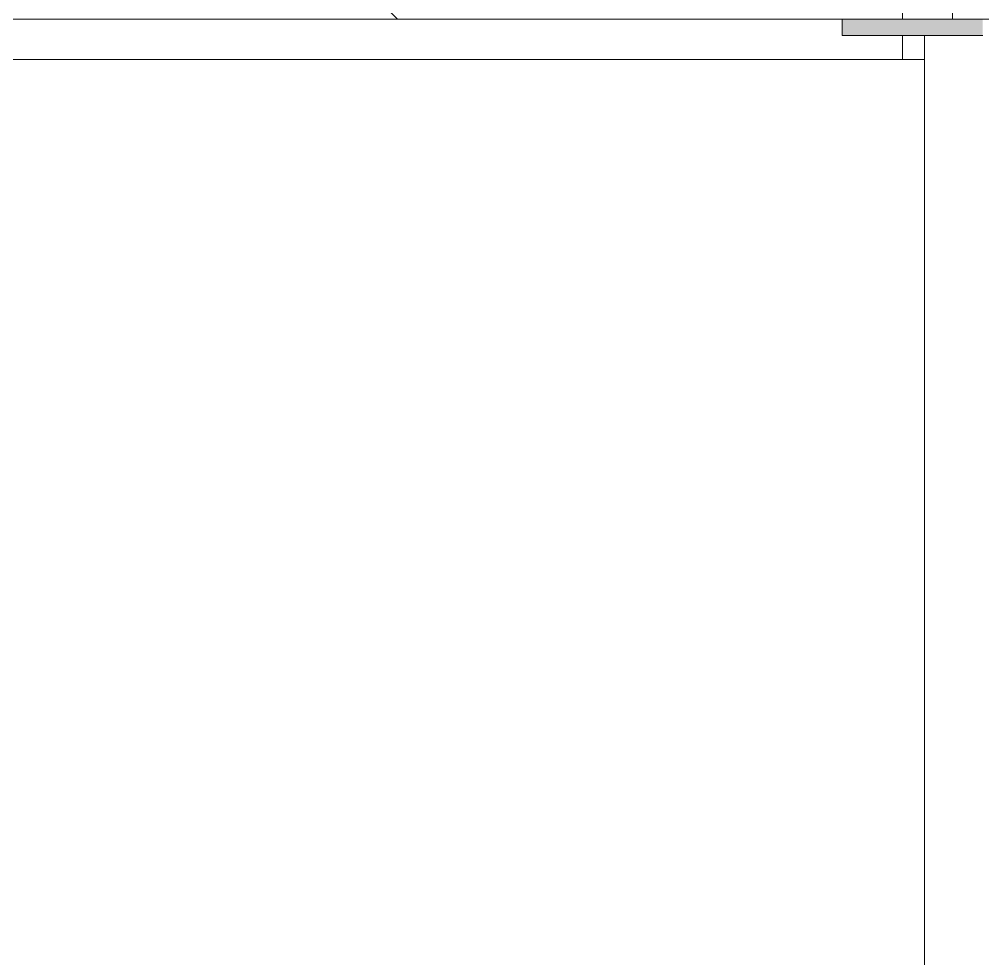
# Model space of a CAD drawing. Header units: millimetres. Extents: x 81610 to 276841, y -8553 to 29000.
# Drawn here: x 234531 to 235011, y 12932.1 to 13400 of the extents above; entities that cross this region are included whole.
import ezdxf

# ---------------------------------------------------------------- set-up
doc = ezdxf.new("R2010")
doc.units = ezdxf.units.MM
for name, color, linetype, lineweight, true_color in [('A-DOOR-1', 7, 'Continuous', 5, 0xb7b7b7), ('A-DOOR-FRAM-1', 7, 'Continuous', 5, 0xb7b7b7), ('A-DOOR-FRAM-2', 7, 'Continuous', 5, 0xe2e2e2), ('A-DOOR-FRAM-3', 7, 'Continuous', 5, 0xaaaaaa), ('A-FLOR-2', 7, 'Continuous', 5, 0xaaaaaa)]:
    doc.layers.add(name, color=color, linetype=linetype, lineweight=lineweight, true_color=true_color)
doc.layers.add('I-WALL-4', color=7, linetype='Continuous', lineweight=5)

# ---------------------------------------------------------------- blocks, each defined once
blk = doc.blocks.new('110_Дверь_СКБ_1Ст_Внутренняя1 - Д-8 950x2100h_охрана-V77-1_11_3_птичка')
at = {"layer": 'A-DOOR-FRAM-2'}
blk.add_hatch(color=256, dxfattribs=at).paths.add_polyline_path([(447.5, 108), (447.5, 100), (517.5, 100), (517.5, 108), (462.5, 108)])
at = {"layer": 'A-DOOR-FRAM-1'}
blk.add_line((447.5, 100), (437.5, 100), dxfattribs=at)
at = {"layer": 'A-DOOR-FRAM-3'}
for p, q in [((517.5, 108), (447.5, 108)), ((517.5, 100), (517.5, 108)), ((462.5, 100), (447.5, 100)), ((462.5, 100), (447.5, 100)), ((447.5, 100), (517.5, 100)), ((462.5, 20), (462.5, 100)), ((487.5, 100), (462.5, 100)), ((462.5, 100), (462.5, -100)), ((462.5, 99), (462.5, 100)), ((487.5, -100), (487.5, 100))]:
    blk.add_line(p, q, dxfattribs=at)

msp = doc.modelspace()

# ---------------------------------------------------------------- hatches: boundary and pattern name
at = {"layer": 'I-WALL-4'}
h = msp.add_hatch(dxfattribs=at)
h.set_pattern_fill('FP_75', color=256, style=0, pattern_type=2)
h.set_pattern_definition([(135, (149830.96, 0), (-353.5534, -353.5534), [])])
h.paths.add_polyline_path([(234940.96, 13400), (234970.96, 13400), (234970.96, 13600), (234530.96, 13600), (234530.96, 13400), (234870.96, 13400)])

# ---------------------------------------------------------------- linework, layer by layer
at = {"layer": 'A-FLOR-2'}
for p, q in [((234970.96, 13392), (234970.96, 13380)), ((234982, 13392), (234982, 12505.85)), ((234982, 13380), (232544.96, 13380))]:
    msp.add_line(p, q, dxfattribs=at)
at = {"layer": 'I-WALL-4'}
msp.add_line((227110.77, 13400), (234940.96, 13400), dxfattribs=at)

# ---------------------------------------------------------------- block references
at = {"layer": 'A-DOOR-1', "rotation": 180}
msp.add_blockref('110_Дверь_СКБ_1Ст_Внутренняя1 - Д-8 950x2100h_охрана-V77-1_11_3_птичка', (235458.46, 13500), dxfattribs=at)

doc.saveas('drawing.dxf')
